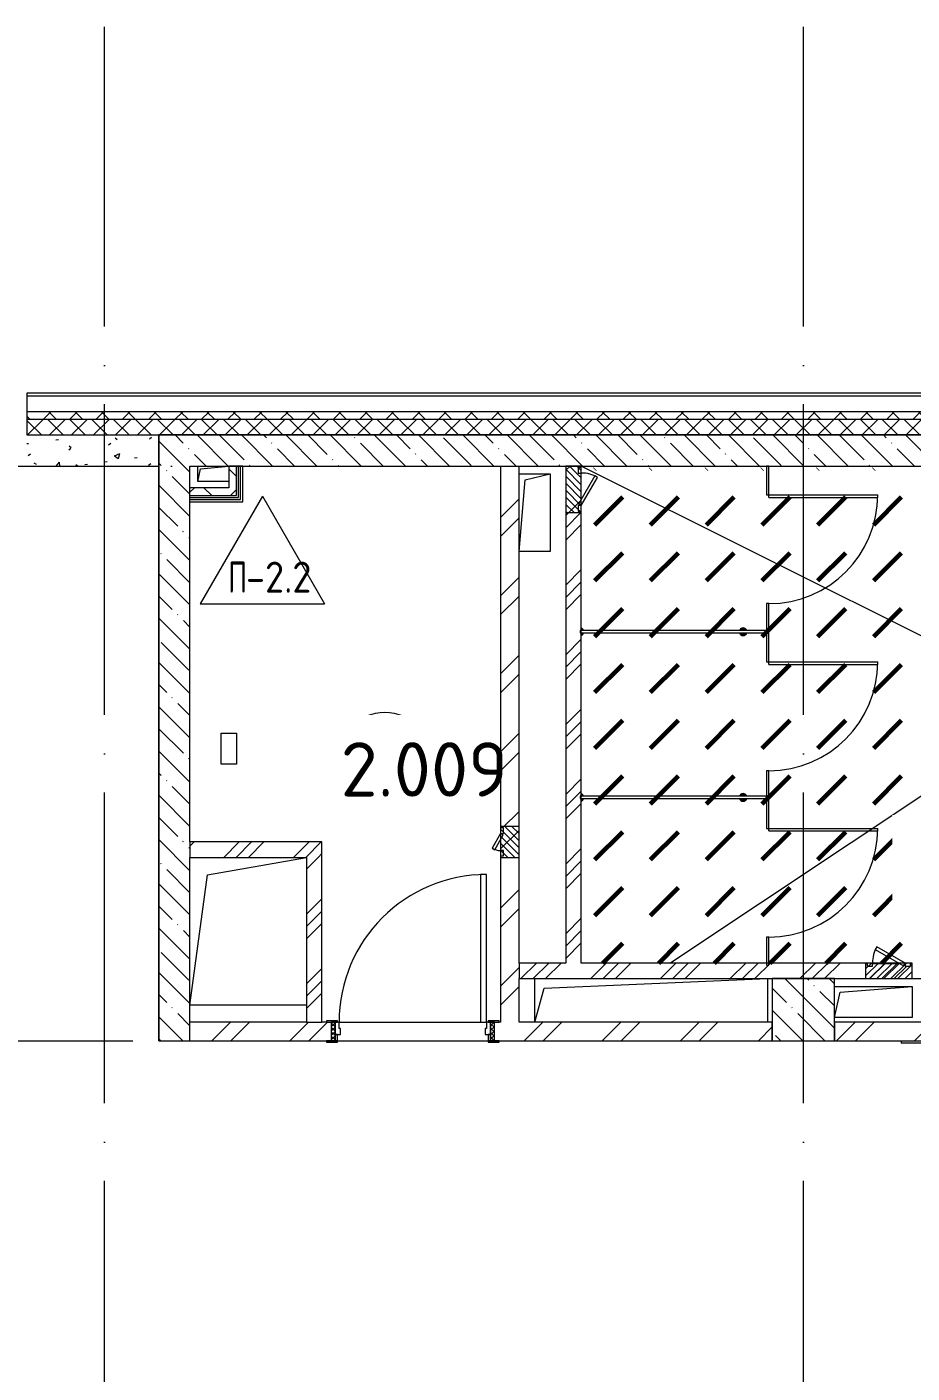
# Model space of a CAD drawing. Header units: millimetres. Extents: x -68946 to 288321, y -402657 to 324925.
# Drawn here: x 12149 to 17849, y -69759 to -61093 of the extents above; entities that cross this region are included whole.
import ezdxf

# ---------------------------------------------------------------- set-up
doc = ezdxf.new("R2010")
doc.units = ezdxf.units.MM
doc.linetypes.add('ADSK_Линия сетки', pattern=[2500, 2000, -250, 0, -250])
for name, color, linetype, lineweight in [('4.3.1) Обесп. пов.-ти ЧНП-8', 152, 'Continuous', 60), ('A-AREA-____-IDEN', 250, 'Continuous', 9), ('A-DETL-GENF-OTLN', 250, 'Continuous', 5), ('A-DOOR-____-MCUT', 250, 'Continuous', 5), ('A-DOOR-____-OTLN', 250, 'Continuous', 5), ('A-DOOR-FRAM-MCUT', 31, 'Continuous', 5), ('A-DOOR-FRAM-OTLN', 31, 'Continuous', 5), ('A-FLOR-____-IDEN', 11, 'Continuous', 9), ('A-FLOR-____-OTLN', 192, 'Continuous', 9), ('A-GENM-____-MCUT', 250, 'Continuous', 25), ('A-GENM-____-OTLN', 250, 'Continuous', 9), ('A-GLAZ-____-OTLN', 250, 'Continuous', 5), ('A-WALL-____-MCUT', 250, 'Continuous', 13), ('A-WALL-____-PATT', 250, 'Continuous', 13), ('A-WALL-FNSH-MCUT', 250, 'Continuous', 13), ('S-COLS-____-MCUT', 250, 'Continuous', 25), ('S-COLS-____-OTLN', 250, 'Continuous', 9), ('S-GRID-____-OTLN', 250, 'Continuous', 9)]:
    doc.layers.add(name, color=color, linetype=linetype, lineweight=lineweight)
doc.styles.add('ISOCPEUR_1', font='isocpeur.ttf', dxfattribs={"width": 0.9, "height": 250})
doc.styles.add('ISOCPEUR_2', font='isocpeur.ttf', dxfattribs={"height": 160})
pattern_1 = [(45, (-601.3, -122294.8), (-224.5064, 224.5064), []), (45, (-521.92, -122294.8), (0, 449.0128), []), (45, (-680.67, -122294.8), (0, 449.0128), [])]
pattern_2 = [(45, (-601.3, -122294.8), (-251.4472, 251.4472), []), (45, (-601.3, -121913.8), (-251.4472, 251.4472), [])]
pattern_3 = [(135, (-601.3, -122294.79), (-142.5612, -142.5612), []), (135, (-458.73, -122294.79), (-142.5612, -142.5612), [252.016, -50.403, 3.353, -47.05])]
pattern_4 = [(45, (-601.3, -122294.79), (-141.42136, 141.42136), []), (135, (-601.3, -122294.79), (-141.42136, -141.42136), [])]
pattern_5 = [(45, (125, 0), (-22.6274, 22.6274), [])]

# ---------------------------------------------------------------- blocks, each defined once
blk = doc.blocks.new('131_Сантехническая перегородка - СП-1 3 1200-43197782-АР1_Маркировочный план 2 этажа С1')
at = {"layer": 'A-GENM-____-MCUT', "lineweight": 5}
for p, q in [((1200, 8), (0, 8)), ((0, 8), (0, -8)), ((1200, -8), (1200, 8)), ((0, -8), (1200, -8))]:
    blk.add_line(p, q, dxfattribs=at)
at = {"layer": 'A-GENM-____-OTLN', "lineweight": 5, "flags": 128}
for points in [[(163.3, 8), (162.9, 8.5), (162.6, 9), (162.2, 9.5), (161.8, 9.9), (161.4, 10.4), (161, 10.8), (160.5, 11.2), (160.1, 11.6), (159.6, 12), (159.1, 12.3), (158.6, 12.7), (158.1, 13), (157.6, 13.3), (157.1, 13.6), (156.5, 13.8), (156, 14), (155.4, 14.3), (154.8, 14.4), (154.2, 14.6), (153.6, 14.7), (153.1, 14.9), (152.5, 14.9), (151.9, 15), (151.3, 15.1), (150.7, 15.1), (150.1, 15.1), (149.4, 15), (148.8, 15), (148.2, 14.9), (147.7, 14.8), (147.1, 14.7), (146.5, 14.5), (145.9, 14.4), (145.3, 14.2), (144.8, 13.9), (144.2, 13.7), (143.7, 13.4), (143.1, 13.2), (142.6, 12.9), (142.1, 12.5), (141.6, 12.2), (141.1, 11.8), (140.7, 11.4), (140.2, 11), (139.8, 10.6), (139.4, 10.2), (139, 9.7), (138.6, 9.3), (138.2, 8.8), (137.9, 8.3), (137.7, 8)], [(1192.6, 12.9), (1192.1, 12.5), (1191.6, 12.2), (1191.1, 11.8), (1190.7, 11.4), (1190.2, 11), (1189.8, 10.6), (1189.4, 10.2), (1189, 9.7), (1188.6, 9.3), (1188.2, 8.8), (1187.9, 8.3), (1187.7, 8)], [(137.7, -8), (138, -8.5), (138.4, -9), (138.8, -9.5), (139.1, -9.9), (139.6, -10.4), (140, -10.8), (140.4, -11.2), (140.9, -11.6), (141.3, -12), (141.8, -12.3), (142.3, -12.7), (142.8, -13), (143.4, -13.3), (143.9, -13.6), (144.5, -13.8), (145, -14), (145.6, -14.3), (146.2, -14.4), (146.7, -14.6), (147.3, -14.7), (147.9, -14.9), (148.5, -14.9), (149.1, -15), (149.7, -15.1), (150.3, -15.1), (150.9, -15.1), (151.5, -15), (152.1, -15), (152.7, -14.9), (153.3, -14.8), (153.9, -14.7), (154.5, -14.5), (155.1, -14.4), (155.6, -14.2), (156.2, -13.9), (156.7, -13.7), (157.3, -13.4), (157.8, -13.2), (158.3, -12.9), (158.9, -12.5), (159.3, -12.2), (159.8, -11.8), (160.3, -11.4), (160.7, -11), (161.2, -10.6), (161.6, -10.2), (162, -9.7), (162.4, -9.3), (162.7, -8.8), (163.1, -8.3), (163.3, -8)], [(1187.7, -8), (1188, -8.5), (1188.4, -9), (1188.8, -9.5), (1189.1, -9.9), (1189.6, -10.4), (1190, -10.8), (1190.4, -11.2), (1190.9, -11.6), (1191.3, -12), (1191.8, -12.3), (1192.3, -12.7)]]:
    blk.add_lwpolyline(points, dxfattribs=at)
at = {"layer": 'A-GENM-____-OTLN', "lineweight": 5}
for centre, radius, start, end in [((150.5, 0), 24.6, 19.91127, 160.08873), ((150.5, 0), 17.6, 28.97309, 151.02691), ((150.5, 0), 15.1, 126.87603, 146.21892), ((150.5, 0), 15.1, 33.78108, 101.13006), ((1200.5, 0), 24.6, 109.11014, 160.08873), ((1200.5, 0), 17.6, 118.914, 151.02691), ((1200.5, 0), 15.1, 126.87603, 146.21892), ((150.5, 0), 24.6, 199.91127, 340.08873), ((150.5, 0), 17.6, 208.97309, 331.02691), ((150.5, 0), 15.1, 213.78108, 281.13006), ((150.5, 0), 15.1, 306.87603, 326.21892), ((1200.5, 0), 24.6, 199.91127, 250.88986), ((1200.5, 0), 17.6, 208.97309, 241.086), ((1200.5, 0), 15.1, 213.78108, 236.28782)]:
    blk.add_arc(centre, radius, start, end, dxfattribs=at)
blk = doc.blocks.new('131_Сантехническая перегородка_Дверь - СД-1-28469407-АР1_Маркировочный план 2 этажа С1')
at = {"layer": 'A-DOOR-____-OTLN'}
for p, q in [((201.7, 708), (185.7, 708)), ((185.7, 8), (185.7, 708)), ((201.7, 8), (201.7, 708)), ((201.7, 8), (185.7, 8))]:
    blk.add_line(p, q, dxfattribs=at)
blk.add_arc((185.7, 8), 700, 360, 90, dxfattribs=at)
at = {"layer": 'A-GENM-____-MCUT', "lineweight": 5}
for p, q in [((185.7, 8), (0, 8)), ((0, 8), (0, -8)), ((185.7, -8), (185.7, 8)), ((1071.4, 8), (885.7, 8)), ((885.7, 8), (885.7, -8)), ((1071.4, -8), (1071.4, 8)), ((0, -8), (185.7, -8)), ((885.7, -8), (1071.4, -8))]:
    blk.add_line(p, q, dxfattribs=at)
blk = doc.blocks.new('131_Сантехническая перегородка_Дверь - СД-1-28469410-АР1_Маркировочный план 2 этажа С1')
at = {"layer": 'A-DOOR-____-OTLN'}
for p, q in [((205.8, 708), (189.8, 708)), ((189.8, 8), (189.8, 708)), ((205.8, 8), (205.8, 708)), ((205.8, 8), (189.8, 8))]:
    blk.add_line(p, q, dxfattribs=at)
blk.add_arc((189.8, 8), 700, 360, 90, dxfattribs=at)
at = {"layer": 'A-GENM-____-MCUT', "lineweight": 5}
for p, q in [((189.8, 8), (0, 8)), ((0, 8), (0, -8)), ((189.8, -8), (189.8, 8)), ((1079.7, 8), (889.8, 8)), ((889.8, 8), (889.8, -8)), ((1079.7, -8), (1079.7, 8)), ((0, -8), (189.8, -8)), ((889.8, -8), (1079.7, -8))]:
    blk.add_line(p, q, dxfattribs=at)
blk = doc.blocks.new('131_Сантехническая перегородка_Дверь - СД-1-27423693-АР1_Маркировочный план 2 этажа С1')
at = {"layer": 'A-DOOR-____-OTLN'}
for p, q in [((197.5, 708), (181.5, 708)), ((181.5, 8), (181.5, 708)), ((197.5, 8), (197.5, 708)), ((197.5, 8), (181.5, 8))]:
    blk.add_line(p, q, dxfattribs=at)
blk.add_arc((181.5, 8), 700, 360, 90, dxfattribs=at)
at = {"layer": 'A-GENM-____-MCUT', "lineweight": 5}
for p, q in [((181.5, 8), (0, 8)), ((0, 8), (0, -8)), ((181.5, -8), (181.5, 8)), ((1063, 8), (881.5, 8)), ((881.5, 8), (881.5, -8)), ((1063, -8), (1063, 8)), ((0, -8), (181.5, -8)), ((881.5, -8), (1063, -8))]:
    blk.add_line(p, q, dxfattribs=at)
blk = doc.blocks.new('HDF-EBP_BASE - HDF-EBP_BASE-28709428-АР1_Маркировочный план 2 этажа С1')
at = {"layer": 'A-GENM-____-OTLN', "lineweight": 5}
for p, q in [((-254.381, 0), (-254.381, -15.875)), ((247.269, -15.875), (247.269, 0)), ((247.269, -15.875), (-254.381, -15.875))]:
    blk.add_line(p, q, dxfattribs=at)
blk = doc.blocks.new('_Wn_-As_OpeningMEP_floor__Rectangular - _Wn_-As_OpeningMEP_floor__Rectangular-32466862-АР1_Маркировочный план 2 этажа С1')
at = {"layer": 'A-DETL-GENF-OTLN'}
for p, q in [((-262.8, 412.8), (375, 525)), ((-375, -425), (-262.8, 412.8))]:
    blk.add_line(p, q, dxfattribs=at)
blk = doc.blocks.new('Дверь_СКБ_1Ст_Внутренняя - Д-2л_1050x2100h_ПУИ-41867191-АР1_Маркировочный план 2 этажа С1')
at = {"layer": 'A-DOOR-____-OTLN'}
h = blk.add_hatch(dxfattribs=at)
h.set_pattern_fill('FP_19', color=256, style=0, pattern_type=2)
h.set_pattern_definition([(135, (1776.41, 124.685), (-14.14214, -14.14214), []), (225, (1776.41, 124.685), (14.14214, -14.14214), [])])
h.paths.add_polyline_path([(537.5, -60), (537.5, 60), (512.5, 60), (512.5, -60)])
at = {"layer": 'A-DOOR-FRAM-OTLN'}
h = blk.add_hatch(dxfattribs=at)
h.set_pattern_fill('FP_20', color=256, style=0, pattern_type=2)
h.set_pattern_definition([(45, (-346.384, 124.685), (-14.1421, 14.1421), []), (135, (-346.384, 124.685), (-14.1421, -14.1421), [])])
h.paths.add_polyline_path([(-487.5, -60), (-487.5, 60), (-512.5, 60), (-512.5, -60)])
at = {"layer": 'A-DOOR-____-MCUT'}
for p, q in [((487.5, 1010), (447.5, 1010)), ((447.5, 1010), (447.5, 60)), ((487.5, 60), (487.5, 1010)), ((447.5, 60), (487.5, 60))]:
    blk.add_line(p, q, dxfattribs=at)
at = {"layer": 'A-DOOR-____-OTLN'}
blk.add_arc((487.5, 60), 950, 90, 180, dxfattribs=at)
at = {"layer": 'A-DOOR-FRAM-MCUT'}
for p, q in [((-472.5, 68), (-542.5, 68)), ((-542.5, 68), (-542.5, 60)), ((-542.5, 60), (-472.5, 60)), ((-487.5, 60), (-512.5, 60)), ((-512.5, 60), (-512.5, -60)), ((-462.5, 60), (-487.5, 60)), ((-487.5, 60), (-487.5, -20)), ((-487.5, -60), (-487.5, 60)), ((-472.5, 60), (-487.5, 60)), ((-487.5, 60), (-487.5, 59)), ((-487.5, 59), (-472.5, 59)), ((-472.5, 60), (-472.5, 68)), ((-472.5, 59), (-472.5, 60)), ((-462.5, 20), (-462.5, 60)), ((-452.5, 20), (-462.5, 20)), ((-452.5, -20), (-452.5, 20)), ((487.5, 20), (477.5, 20)), ((477.5, 20), (477.5, -20)), ((487.5, 60), (487.5, 20)), ((512.5, 60), (487.5, 60)), ((567.5, 68), (497.5, 68)), ((497.5, 68), (497.5, 60)), ((512.5, 60), (497.5, 60)), ((497.5, 60), (497.5, 59)), ((497.5, 60), (567.5, 60)), ((497.5, 59), (512.5, 59)), ((512.5, -20), (512.5, 60)), ((537.5, 60), (512.5, 60)), ((512.5, 60), (512.5, -60)), ((512.5, 59), (512.5, 60)), ((537.5, -60), (537.5, 60)), ((567.5, 60), (567.5, 68)), ((-472.5, -60), (-542.5, -60)), ((-542.5, -60), (-542.5, -68)), ((-542.5, -68), (-472.5, -68)), ((-512.5, -60), (-487.5, -60)), ((-487.5, -20), (-452.5, -20)), ((-472.5, -20), (-487.5, -20)), ((-487.5, -20), (-487.5, -60)), ((-487.5, -60), (-472.5, -60)), ((-472.5, -60), (-472.5, -20)), ((-472.5, -68), (-472.5, -60)), ((477.5, -20), (512.5, -20)), ((512.5, -20), (497.5, -20)), ((497.5, -20), (497.5, -60)), ((497.5, -60), (512.5, -60)), ((567.5, -60), (497.5, -60)), ((497.5, -60), (497.5, -68)), ((497.5, -68), (567.5, -68)), ((512.5, -60), (512.5, -20)), ((512.5, -60), (537.5, -60)), ((567.5, -68), (567.5, -60))]:
    blk.add_line(p, q, dxfattribs=at)
blk = doc.blocks.new('_Wn_-As_OpeningMEP_floor__Rectangular - _Wn_-As_OpeningMEP_floor__Rectangular-32466867-АР1_Маркировочный план 2 этажа С1')
at = {"layer": 'A-DETL-GENF-OTLN'}
for p, q in [((-688.9, 128.9), (750, 190)), ((-750, -90), (-688.9, 128.9))]:
    blk.add_line(p, q, dxfattribs=at)
blk = doc.blocks.new('_Wn_-As_OpeningMEP_floor__Rectangular - _Wn_-As_OpeningMEP_floor__Rectangular-32466869-АР1_Маркировочный план 2 этажа С1')
at = {"layer": 'A-DETL-GENF-OTLN'}
for p, q in [((-250, -50), (-212.3, 112.2)), ((-212.3, 112.2), (250, 150))]:
    blk.add_line(p, q, dxfattribs=at)
blk = doc.blocks.new('_Wn_-As_OpeningMEP_floor__Rectangular - _Wn_-As_OpeningMEP_floor__Rectangular-32466846-АР1_Маркировочный план 2 этажа С1')
at = {"layer": 'A-DETL-GENF-OTLN'}
for p, q in [((-100, -200), (-62.2, 262.2)), ((-62.2, 262.2), (100, 300))]:
    blk.add_line(p, q, dxfattribs=at)
blk = doc.blocks.new('_Wn_-As_OpeningMEP_floor__Rectangular - _Wn_-As_OpeningMEP_floor__Rectangular-V48-АР1_Маркировочный план 2 этажа С1')
at = {"layer": 'A-DETL-GENF-OTLN'}
for p, q in [((-82.3, 82.3), (99.9, 100)), ((-100, 0), (-82.3, 82.3))]:
    blk.add_line(p, q, dxfattribs=at)
blk = doc.blocks.new('АР_Люк - ЛРС_ВК_300х400_внутренний_RAL 9003-42734016-АР1_Маркировочный план 2 этажа С1')
at = {"layer": 'A-DOOR-____-OTLN'}
h = blk.add_hatch(dxfattribs=at)
h.set_pattern_fill('FP_53', color=256, style=0, pattern_type=2)
h.set_pattern_definition(pattern_5)
h.paths.add_polyline_path([(275, 50), (-25, 50), (-25, -50), (275, -50)])
at = {"layer": 'A-DETL-GENF-OTLN'}
for p, q in [((275, 50), (-25, 50)), ((-25, 50), (-25, -50)), ((275, -50), (275, 50)), ((-25, -50), (275, -50))]:
    blk.add_line(p, q, dxfattribs=at)
at = {"layer": 'A-DOOR-____-MCUT', "lineweight": 5}
for p, q in [((48.1, 155), (38.1, 137.7)), ((38.1, 137.7), (220, 32.7)), ((230, 50), (48.1, 155)), ((20, 50), (-15, 50)), ((-15, 50), (-15, 30)), ((-15, 30), (20, 30)), ((20, 30), (20, 50)), ((220, 32.7), (230, 50)), ((265, 50), (230, 50)), ((230, 50), (230, 30)), ((230, 30), (265, 30)), ((265, 30), (265, 50))]:
    blk.add_line(p, q, dxfattribs=at)
blk.add_arc((230, 50), 210, 150, 180, dxfattribs=at)
at = {"layer": 'A-DOOR-____-OTLN'}
blk.add_line((230, 50), (48.1, 155), dxfattribs=at)
blk = doc.blocks.new('ASML_АР_Отделка Люка - ВО Отделка люков_Грунтовка 0_Шпатлевка 0_Окраска 0_0-42467640-АР1_Маркировочный план 2 этажа С1')
at = {"layer": 'A-GENM-____-MCUT', "lineweight": 5}
for p, q in [((-140, 3), (-150, 3)), ((-150, 3), (-150, 0)), ((65, 3), (-105, 3)), ((150, 3), (140, 3)), ((150, 0), (150, 3)), ((-150, 0), (-140, 0)), ((-105, 0), (70.2, 0)), ((103.3, 0), (105, 0)), ((140, 0), (150, 0))]:
    blk.add_line(p, q, dxfattribs=at)
blk = doc.blocks.new('АР_Люк - ЛРС_ВК_200х200_внутренний_RAL 9006-42737346-АР1_Маркировочный план 2 этажа С1')
at = {"layer": 'A-DOOR-____-OTLN'}
h = blk.add_hatch(dxfattribs=at)
h.set_pattern_fill('FP_53', color=256, style=0, pattern_type=2)
h.set_pattern_definition(pattern_5)
h.paths.add_polyline_path([(25, -60), (225, -60), (225, 60), (25, 60)])
at = {"layer": 'A-DETL-GENF-OTLN'}
for p, q in [((225, 60), (25, 60)), ((25, 60), (25, -60)), ((225, -60), (225, 60)), ((25, -60), (225, -60))]:
    blk.add_line(p, q, dxfattribs=at)
at = {"layer": 'A-DOOR-____-MCUT', "lineweight": 5}
for p, q in [((84.7, 115), (74.7, 97.7)), ((74.7, 97.7), (170, 42.7)), ((180, 60), (84.7, 115)), ((70, 60), (35, 60)), ((35, 60), (35, 40)), ((35, 40), (70, 40)), ((70, 40), (70, 60)), ((170, 42.7), (180, 60)), ((215, 60), (180, 60)), ((180, 60), (180, 40)), ((180, 40), (215, 40)), ((215, 40), (215, 60))]:
    blk.add_line(p, q, dxfattribs=at)
blk.add_arc((180, 60), 110, 150, 180, dxfattribs=at)
at = {"layer": 'A-DOOR-____-OTLN'}
blk.add_line((180, 60), (84.7, 115), dxfattribs=at)
blk = doc.blocks.new('AAR_СКБ_Марка_Перекрытия - Марка пола-17325028-АР1_Маркировочный план 2 этажа С1')
at = {"layer": 'A-FLOR-____-IDEN'}
for p, q in [((0, 6.932), (-4.002, 0)), ((0, 6.932), (4.002, 0)), ((-4.002, 0), (4.002, 0))]:
    blk.add_line(p, q, dxfattribs=at)
blk = doc.blocks.new('AAR_СКБ_Марка_Помещения_мал - Номер-28977439-АР1_Маркировочный план 2 этажа С1')
at = {"layer": 'A-AREA-____-IDEN'}
blk.add_circle((-0.028, 0), 3, dxfattribs=at)

msp = doc.modelspace()

# ---------------------------------------------------------------- hatches: boundary and pattern name
at = {"layer": '4.3.1) Обесп. пов.-ти ЧНП-8'}
h = msp.add_hatch(dxfattribs=at)
h.set_pattern_fill('DASH', color=256, scale=80, angle=45)
h.paths.add_polyline_path([(15718.7078, -63937.0238), (21362.7078, -63937.0238), (21362.7078, -67119.7878), (15718.7078, -67119.7878)])
edge = h.paths.add_edge_path(flags=16)
edge.add_line((21239.3013, -65534.7709), (21239.5015, -65532.2239))
edge.add_line((21239.5015, -65532.2239), (21240.0987, -65529.7142))
edge.add_line((21240.0987, -65529.7142), (21241.7588, -65526.1394))
edge.add_line((21241.7588, -65526.1394), (21242.2604, -65525.3952))
edge = h.paths.add_edge_path(flags=16)
edge.add_line((21275.5157, -65553.3904), (21267.9791, -65552.5087))
edge = h.paths.add_edge_path(flags=16)
edge.add_line((21247.2554, -65548.5232), (21247.5415, -65548.6821))
edge = h.paths.add_edge_path(flags=16)
edge.add_line((21246.3645, -65521.6001), (21245.7614, -65522.015))
edge = h.paths.add_edge_path(flags=16)
edge.add_line((21265.6132, -65517.2822), (21272.6394, -65516.513))
edge = h.paths.add_edge_path(flags=16)
edge.add_line((21239.3013, -66234.7709), (21239.5015, -66232.2239))
edge.add_line((21239.5015, -66232.2239), (21240.0987, -66229.7142))
edge.add_line((21240.0987, -66229.7142), (21241.7588, -66226.1394))
edge.add_line((21241.7588, -66226.1394), (21242.2604, -66225.3952))
edge = h.paths.add_edge_path(flags=16)
edge.add_line((21275.5157, -66253.3904), (21267.9791, -66252.5087))
edge = h.paths.add_edge_path(flags=16)
edge.add_line((21247.2554, -66248.5232), (21247.5415, -66248.6821))
edge = h.paths.add_edge_path(flags=16)
edge.add_line((21246.3645, -66221.6001), (21245.7614, -66222.015))
edge = h.paths.add_edge_path(flags=16)
edge.add_line((21265.6132, -66217.2822), (21272.6394, -66216.513))
edge = h.paths.add_edge_path(flags=16)
edge.add_line((21239.3013, -66934.7709), (21239.5015, -66932.2239))
edge.add_line((21239.5015, -66932.2239), (21240.0987, -66929.7142))
edge.add_line((21240.0987, -66929.7142), (21241.7588, -66926.1394))
edge.add_line((21241.7588, -66926.1394), (21242.2604, -66925.3952))
edge = h.paths.add_edge_path(flags=16)
edge.add_line((21275.5157, -66953.3904), (21267.9791, -66952.5087))
edge = h.paths.add_edge_path(flags=16)
edge.add_line((21247.2554, -66948.5232), (21247.5415, -66948.6821))
edge = h.paths.add_edge_path(flags=16)
edge.add_line((21246.3645, -66921.6001), (21245.7614, -66922.015))
edge = h.paths.add_edge_path(flags=16)
edge.add_line((21265.6132, -66917.2822), (21272.6394, -66916.513))
at = {"layer": 'A-WALL-____-PATT', "lineweight": 15, "true_color": 0x000000}
h = msp.add_hatch(dxfattribs=at)
h.set_pattern_fill('FP_16', color=18, style=0, pattern_type=2)
h.set_pattern_definition([(135, (-601.29, -122294.79), (-84.85281, -84.85281), []), (225, (-601.29, -122294.79), (84.85281, -84.85281), [])])
h.paths.add_polyline_path([(68658.7078, -63619.7883), (68658.7078, -63569.7883), (62418.9373, -63569.7883), (62418.9373, -63619.7883), (67832.2751, -63619.7883)])
h.paths.add_polyline_path([(60985.6868, -63619.7883), (61218.9373, -63619.7883), (61218.9373, -63569.7883), (60568.7078, -63569.7883), (60568.7078, -63619.7883)])
h.paths.add_polyline_path([(59668.7078, -63619.7883), (59668.7078, -63569.7883), (52248.9368, -63569.7883), (52248.9368, -63619.7883), (58703.4907, -63619.7883)])
h.paths.add_polyline_path([(49448.9368, -63619.7883), (49448.9368, -63569.7883), (47948.9368, -63569.7883), (47948.9368, -63619.7883), (48433.6081, -63619.7883)])
h.paths.add_polyline_path([(42048.9368, -63619.7883), (42698.9368, -63619.7883), (42698.9368, -63569.7883), (42048.9368, -63569.7883)])
h.paths.add_polyline_path([(45010.314, -63619.7883), (45148.9368, -63619.7883), (45148.9368, -63569.7883), (43598.9368, -63569.7883), (43598.9368, -63619.7883), (43869.2159, -63619.7883)])
h.paths.add_polyline_path([(39248.9368, -63619.7883), (40798.9368, -63619.7883), (40798.9368, -63569.7883), (39248.9368, -63569.7883)])
h.paths.add_polyline_path([(34898.9368, -63619.7883), (36448.9368, -63619.7883), (36448.9368, -63569.7883), (34898.9368, -63569.7883)])
h.paths.add_polyline_path([(32098.9368, -63619.7883), (32098.9368, -63569.7883), (30548.9368, -63569.7883), (30548.9368, -63619.7883), (31317.1372, -63619.7883)])
h.paths.add_polyline_path([(29034.9411, -63619.7883), (29648.9368, -63619.7883), (29648.9368, -63569.7883), (28998.7078, -63569.7883), (28998.7078, -63619.7883)])
h.paths.add_polyline_path([(27748.7078, -63619.7883), (27748.7078, -63569.7883), (23293.7078, -63569.7883), (23293.7078, -63619.7883), (26752.745, -63619.7883)])
h.paths.add_polyline_path([(21617.8037, -63619.7883), (22043.7078, -63619.7883), (22043.7078, -63569.7883), (21303.6859, -63569.7883), (21303.6859, -63619.7883)])
h.paths.add_polyline_path([(20403.6859, -63619.7883), (20403.6859, -63569.7883), (12148.6859, -63569.7883), (12148.6859, -63619.7883), (19906.1566, -63619.7883)])
h.paths.add_polyline_path([(9348.6859, -63619.7883), (9348.6859, -63569.7883), (8148.6859, -63569.7883), (8148.6859, -63619.7883), (8495.1761, -63619.7883)])
h.paths.add_polyline_path([(6948.6859, -63619.7883), (6948.6859, -63569.7883), (-951.3141, -63569.7883), (-951.3141, -63619.7883), (6212.9799, -63619.7883)])
h = msp.add_hatch(dxfattribs=at)
h.set_pattern_fill('FP_17', color=18, style=0, pattern_type=2)
h.set_pattern_definition([(45, (-601.29, -122294.79), (-70.71068, 70.71068), []), (135, (-601.29, -122294.79), (-70.71068, -70.71068), [])])
h.paths.add_polyline_path([(68448.7078, -63719.7883), (68658.7078, -63719.7883), (68658.7078, -63619.7883), (62418.9373, -63619.7883), (62418.9373, -63719.7872), (67832.2751, -63719.7883)])
h.paths.add_polyline_path([(60985.6868, -63719.7883), (61218.9373, -63719.7883), (61218.9373, -63619.7883), (60568.7078, -63619.7883), (60568.7078, -63719.7883)])
h.paths.add_polyline_path([(59668.7078, -63719.7883), (59668.7078, -63619.7883), (52248.9368, -63619.7883), (52248.9368, -63719.7883), (58703.4907, -63719.7883)])
h.paths.add_polyline_path([(49448.7078, -63719.7883), (49448.9368, -63719.7872), (49448.7078, -63619.7883), (47948.9368, -63619.7883), (47948.9368, -63719.7883), (49048.7125, -63719.7872)])
h.paths.add_polyline_path([(44748.7078, -63719.7883), (44748.7125, -63719.7872), (45148.9368, -63719.7872), (45148.9368, -63619.7883), (43598.9368, -63619.7883), (43598.9368, -63719.7883), (43869.2159, -63719.7883)])
h.paths.add_polyline_path([(42698.9368, -63719.7883), (42698.9368, -63619.7883), (42048.9368, -63619.7883), (42048.9368, -63719.7883)])
h.paths.add_polyline_path([(40648.7078, -63719.7883), (40798.9368, -63719.7872), (40798.9368, -63619.7883), (39248.9368, -63619.7883), (39248.9368, -63719.7883), (40445.9217, -63719.7872)])
h.paths.add_polyline_path([(35748.7078, -63719.7883), (36448.9368, -63719.7872), (36448.9368, -63619.7883), (34898.9368, -63619.7883), (34898.9368, -63719.7883), (35748.6979, -63719.7872)])
h.paths.add_polyline_path([(30548.9368, -63719.7883), (32098.9368, -63719.7883), (32098.9368, -63619.7883), (30548.9368, -63619.7883)])
h.paths.add_polyline_path([(29034.9411, -63719.7883), (29648.9368, -63719.7883), (29648.9368, -63619.7883), (28998.7078, -63619.7883), (28998.7078, -63719.7883)])
h.paths.add_polyline_path([(27748.7078, -63719.7883), (27748.7078, -63619.7883), (23293.7078, -63619.7883), (23293.7078, -63719.7883), (26752.745, -63719.7883)])
h.paths.add_polyline_path([(22043.7078, -63719.7883), (22043.7078, -63619.7883), (21303.6859, -63619.7883), (21303.6859, -63719.7883), (21617.8037, -63719.7883)])
h.paths.add_polyline_path([(20403.6859, -63719.7883), (20403.6859, -63619.7883), (12148.6859, -63619.7883), (12148.6859, -63719.7883), (19906.1566, -63719.7883)])
h.paths.add_polyline_path([(9348.6859, -63719.7883), (9348.6859, -63619.7883), (8148.6859, -63619.7883), (8148.6859, -63719.7883), (8498.7078, -63719.7883)])
h.paths.add_polyline_path([(6948.6859, -63719.7883), (6948.6859, -63619.7883), (-901.3141, -63619.7883), (-901.3141, -63719.7883), (6212.9799, -63719.7883)])
h = msp.add_hatch(dxfattribs=at)
h.set_pattern_fill('FP_24', color=18, style=0, pattern_type=2)
h.set_pattern_definition([(50, (-601.3, -122294.8), (364.368, -31.8783), [38.1, -419.1]), (355, (-601.3, -122294.8), (-70.4859, 382.1133), [30.48, -335.28]), (100.451, (-570.93, -122297.45), (293.885, 350.2334), [32.38, -356.18]), (46.184, (-601.3, -122193.2), (542.1585, -84.0858), [57.15, -628.65]), (96.636, (-556.1, -122200.2), (474.805, 494.8554), [48.57, -534.27]), (351.184, (-601.3, -122193.2), (474.81, 494.85), [45.72, -502.92]), (21, (-550.5, -122218.6), (303.2285, -204.5305), [38.1, -419.1]), (326, (-550.5, -122218.6), (123.604, 368.376), [30.48, -335.28]), (71.451, (-525.22, -122235.63), (426.8341, 163.8427), [32.38, -356.18]), (37.5, (-601.29, -122294.79), (6.17665, 169.11015), [16.764, -314.452, 16.764, -323.596, -336.55]), (37.5, (-601.29, -122294.79), (6.17665, 169.11015), [-671.576, 16.764, -319.786]), (7.5, (-601.3, -122294.79), (133.6389, 200.3615), [16.764, -177.292, 16.764, -306.832, -128.27]), (7.5, (-601.3, -122294.79), (133.6389, 200.3615), [-517.652, 16.764, -111.506]), (327.5, (-714.58, -122294.79), (271.18182, -11.45836), [16.764, -110.236, 16.764, -379.476, -525.78]), (327.5, (-714.58, -122294.79), (271.18182, -11.45836), [-523.24, 16.764, -509.016]), (317.5, (-765.38, -122294.8), (296.2585, 50.85285), [16.764, -148.336, 16.764, -246.38, -373.38]), (317.5, (-765.38, -122294.8), (296.2585, 50.85285), [-428.244, 16.764, -356.616])])
h.paths.add_polyline_path([(12998.7456, -63919.7883), (12998.7456, -63719.7883), (12148.6859, -63719.7883), (12148.6859, -63919.7883)])
h.paths.add_polyline_path([(8498.7078, -63919.7883), (9348.6859, -63919.7883), (9348.6859, -63719.7883), (8498.7078, -63719.7883)])
h = msp.add_hatch(dxfattribs=at)
h.set_pattern_fill('FP_23', color=18, style=0, pattern_type=2)
h.set_pattern_definition(pattern_3)
h.paths.add_polyline_path([(13198.7456, -67619.7878), (13198.7456, -63719.7275), (12998.7456, -63719.7275), (12998.7456, -67619.7878), (13059.5683, -67619.7878)])
h = msp.add_hatch(dxfattribs=at)
h.set_pattern_fill('FP_23', color=18, style=0, pattern_type=2)
h.set_pattern_definition(pattern_3)
h.paths.add_polyline_path([(22043.7078, -63919.7883), (22043.7078, -63719.7883), (21303.6859, -63719.7883), (21303.6859, -63919.7883), (21798.7078, -63919.7883)])
h.paths.add_polyline_path([(20403.6859, -63919.7883), (20403.6859, -63719.7883), (13198.7456, -63719.7883), (13198.7456, -63919.7883), (19906.1566, -63919.7883)])
h = msp.add_hatch(dxfattribs=at)
h.set_pattern_fill('FP_25', color=18, style=0, pattern_type=2)
h.set_pattern_definition(pattern_4)
h.paths.add_polyline_path([(13498.6141, -64109.7878), (13498.6141, -63919.7878), (13448.6141, -63919.7878), (13448.6141, -64109.7878)])
h = msp.add_hatch(dxfattribs=at)
h.set_pattern_fill('FP_4', color=18, style=0, pattern_type=2)
h.set_pattern_definition(pattern_2)
h.paths.add_polyline_path([(15198.6859, -67499.7878), (15318.6859, -67499.7878), (15318.6859, -63919.7883), (15198.6859, -63919.7883), (15198.6859, -66249.7878), (15218.6859, -66249.7878), (15218.6859, -66284.7878), (15198.6859, -66284.7878), (15216.0064, -66294.7878), (15198.6859, -66324.7878), (15198.6859, -66394.7878), (15218.6859, -66394.7878), (15218.6859, -66429.7878), (15198.6859, -66429.7878), (15198.6859, -67271.1243)])
h = msp.add_hatch(dxfattribs=at)
h.set_pattern_fill('FP_7', color=18, style=0, pattern_type=2)
h.set_pattern_definition(pattern_1)
h.paths.add_polyline_path([(15718.7078, -67119.7878), (15718.7078, -64219.7275), (15715.7078, -64219.7275), (15715.3745, -64209.7275), (15698.7078, -64209.7275), (15698.7078, -64174.7275), (15715.7078, -64174.7275), (15715.7078, -64172.9955), (15701.3873, -64164.7275), (15715.7078, -64139.9237), (15715.7078, -63964.7275), (15698.7078, -63964.7275), (15698.7078, -63929.7275), (15715.7078, -63929.7275), (15715.7078, -63919.7275), (15618.7078, -63919.7275), (15618.7078, -67119.7878)])
h = msp.add_hatch(dxfattribs=at)
h.set_pattern_fill('FP_25', color=18, style=0, pattern_type=2)
h.set_pattern_definition(pattern_4)
h.paths.add_polyline_path([(13448.6141, -64109.7878), (13448.6141, -64059.7878), (13198.7456, -64059.7878), (13198.7456, -64109.7878)])
h = msp.add_hatch(dxfattribs=at)
h.set_pattern_fill('FP_7', color=18, style=0, pattern_type=2)
h.set_pattern_definition(pattern_1)
h.paths.add_polyline_path([(13948.7456, -66439.7878), (14048.7456, -66439.7878), (14048.7456, -66339.7878), (13198.7456, -66339.7878), (13198.7456, -66439.7878)])
h = msp.add_hatch(dxfattribs=at)
h.set_pattern_fill('FP_7', color=18, style=0, pattern_type=2)
h.set_pattern_definition(pattern_1)
h.paths.add_polyline_path([(14048.7456, -67499.7878), (14048.7456, -66439.7878), (13948.7456, -66439.7878), (13948.7456, -67499.7878)])
h = msp.add_hatch(dxfattribs=at)
h.set_pattern_fill('FP_7', color=18, style=0, pattern_type=2)
h.set_pattern_definition(pattern_1)
h.paths.add_polyline_path([(20378.7078, -67219.7878), (20378.7078, -67119.7878), (19738.7078, -67119.7878), (19738.7078, -67139.7878), (19703.7078, -67139.7878), (19703.7078, -67119.7878), (19693.7078, -67137.1083), (19663.7078, -67119.7878), (19593.7078, -67119.7878), (19593.7078, -67139.7878), (19558.7078, -67139.7878), (19558.7078, -67119.7878), (17848.7078, -67119.7878), (17848.7078, -67122.7878), (17838.7078, -67122.7878), (17838.7078, -67139.7878), (17803.7078, -67139.7878), (17803.7078, -67122.7878), (17801.9758, -67122.7878), (17793.7078, -67137.1083), (17768.904, -67122.7878), (17593.7078, -67122.7878), (17593.7078, -67139.7878), (17558.7078, -67139.7878), (17557.7078, -67122.7878), (17548.7078, -67122.7878), (17548.7078, -67119.7878), (15318.6859, -67119.7878), (15318.6859, -67219.7878), (19906.1566, -67219.7878)])
h = msp.add_hatch(dxfattribs=at)
h.set_pattern_fill('FP_4', color=18, style=0, pattern_type=2)
h.set_pattern_definition(pattern_2)
h.paths.add_polyline_path([(21678.7078, -67619.7878), (21678.7078, -67499.7878), (17348.7078, -67499.7878), (17348.7078, -67619.7878), (19906.1566, -67619.7878)])
h.paths.add_polyline_path([(15158.7456, -67619.7878), (16948.7078, -67619.7878), (16948.7078, -67499.7878), (15158.7456, -67499.7878)])
h.paths.add_polyline_path([(13198.7456, -67619.7878), (14108.7456, -67619.7878), (14108.7456, -67499.7878), (13198.7456, -67499.7878)])
at = {"layer": 'S-COLS-____-OTLN', "lineweight": 5, "true_color": 0x000000}
h = msp.add_hatch(dxfattribs=at)
h.set_pattern_fill('FP_23', color=18, style=0, pattern_type=2)
h.set_pattern_definition(pattern_3)
h.paths.add_polyline_path([(16948.7078, -67619.7878), (17348.7078, -67619.7878), (17348.7078, -67219.7878), (16948.7078, -67219.7878), (16948.7078, -67499.7878)])

# ---------------------------------------------------------------- linework, layer by layer
at = {"layer": 'A-FLOR-____-OTLN', "color": 18, "lineweight": 5, "true_color": 0x000000}
for p, q in [((12998.6859, -67619.7878), (12998.6859, -63919.7883)), ((13248.6859, -64019.9668), (13248.6859, -63919.9668)), ((13248.6859, -63919.9668), (13448.6141, -63919.9668)), ((13448.6141, -64019.9668), (13248.6859, -64019.9668)), ((15318.6859, -63969.7878), (15518.6859, -63969.7878)), ((15518.6859, -63969.7878), (15518.6859, -64469.7878)), ((15518.6859, -64469.7878), (15318.6859, -64469.7878)), ((13398.7456, -65639.7878), (13498.7456, -65639.7878)), ((13398.7456, -65839.7878), (13398.7456, -65639.7878)), ((13498.7456, -65639.7878), (13498.7456, -65839.7878)), ((13498.7456, -65839.7878), (13398.7456, -65839.7878)), ((15418.7075, -67499.7878), (15418.7075, -67219.7878)), ((16918.7078, -67219.7878), (16918.7078, -67499.7878)), ((17348.7078, -67269.7872), (17848.7078, -67269.7872)), ((17848.7078, -67269.7872), (17848.7078, -67469.7872)), ((13948.7078, -67389.7878), (13198.7456, -67389.7878)), ((14158.7456, -67499.7878), (15068.7456, -67499.7878)), ((17848.7078, -67469.7872), (17348.7078, -67469.7872))]:
    msp.add_line(p, q, dxfattribs=at)
at = {"layer": 'A-FLOR-____-OTLN', "color": 18, "true_color": 0x000000}
for p, q in [((18618.7078, -65369.7317), (15718.7078, -63919.7883)), ((16289.6757, -67119.7878), (18618.7078, -65569.7317))]:
    msp.add_line(p, q, dxfattribs=at)
at = {"layer": 'A-WALL-____-MCUT', "color": 18, "lineweight": 15, "true_color": 0x000000}
for p, q in [((20403.6859, -63469.7883), (12148.6859, -63469.7883)), ((12148.6859, -63569.7883), (12148.6859, -63719.7883)), ((20403.6859, -63569.7883), (12148.6859, -63569.7883)), ((20403.6859, -63619.7883), (12148.6859, -63619.7883)), ((12148.6859, -63719.7883), (12998.7456, -63719.7883)), ((12998.7456, -63719.7275), (12998.7456, -67619.7878)), ((13198.7456, -63719.7275), (12998.7456, -63719.7275)), ((12998.7456, -63719.7883), (13198.7456, -63719.7883)), ((12998.7456, -63919.7883), (12998.7456, -63719.7883)), ((13198.7456, -63719.7883), (20403.6859, -63719.7883)), ((20403.6859, -63719.7883), (13198.7456, -63719.7883)), ((12148.6859, -63919.7883), (12998.7456, -63919.7883)), ((13198.7456, -66339.7878), (13198.7456, -63919.7883)), ((13198.7456, -63919.7883), (15715.7078, -63919.7883)), ((13448.6141, -63919.7878), (13448.6141, -64059.7878)), ((13498.6141, -63919.7878), (13448.6141, -63919.7878)), ((13498.6141, -64109.7878), (13498.6141, -63919.7878)), ((13511.1141, -64122.2878), (13511.1141, -63919.7878)), ((13538.6141, -63919.7878), (13523.6141, -63919.7878)), ((13523.6141, -64134.7878), (13523.6141, -63919.7878)), ((13538.6141, -64149.7878), (13538.6141, -63919.7878)), ((15198.6859, -63919.7883), (15198.6859, -66249.7878)), ((15318.6859, -67119.7878), (15318.6859, -63919.7883)), ((15618.7078, -63919.7275), (15618.7078, -67119.7878)), ((15715.7078, -63919.7275), (15618.7078, -63919.7275)), ((15718.7078, -63919.7883), (20403.6859, -63919.7883)), ((13448.6141, -64059.7878), (13198.7456, -64059.7878)), ((13198.7456, -64109.7878), (13498.6141, -64109.7878)), ((13198.7456, -64122.2878), (13511.1141, -64122.2878)), ((13198.7456, -64134.7878), (13523.6141, -64134.7878)), ((13198.7456, -64149.7878), (13538.6141, -64149.7878)), ((15718.7078, -67119.7878), (15718.7078, -64219.7275)), ((14048.7456, -66339.7878), (13198.7456, -66339.7878)), ((13198.7456, -66339.7878), (13198.7456, -66439.7878)), ((14048.7456, -67499.7878), (14048.7456, -66339.7878)), ((15198.6859, -66324.7878), (15198.6859, -66394.7878)), ((13198.7456, -67619.7878), (13198.7456, -66439.7878)), ((13198.7456, -66439.7878), (13948.7456, -66439.7878)), ((13948.7456, -66439.7878), (13948.7456, -67499.7878)), ((15198.6859, -66429.7878), (15198.6859, -67499.7878)), ((15618.7078, -67119.7878), (15318.6859, -67119.7878)), ((15318.6859, -67119.7878), (15318.6859, -67219.7878)), ((17548.7078, -67119.7878), (15718.7078, -67119.7878)), ((15318.6859, -67219.7878), (19748.7078, -67219.7878)), ((15318.6859, -67499.7878), (15318.6859, -67219.7878)), ((13948.7456, -67499.7878), (13198.7456, -67499.7878)), ((13948.7456, -67499.7878), (14048.7456, -67499.7878)), ((14078.7456, -67499.7878), (14048.7456, -67499.7878)), ((15198.6859, -67499.7878), (15188.7456, -67499.7878)), ((16948.7078, -67499.7878), (15318.6859, -67499.7878)), ((16948.7078, -67619.7878), (16948.7078, -67499.7878)), ((19748.7078, -67499.7878), (17348.7078, -67499.7878)), ((17348.7078, -67499.7878), (17348.7078, -67619.7878)), ((12998.7456, -67619.7878), (13198.7456, -67619.7878)), ((13198.7456, -67619.7878), (14078.7456, -67619.7878)), ((15188.7456, -67619.7878), (16948.7078, -67619.7878)), ((17348.7078, -67619.7878), (21798.7078, -67619.7878))]:
    msp.add_line(p, q, dxfattribs=at)
at = {"layer": 'A-WALL-FNSH-MCUT', "lineweight": 15}
for p, q in [((20403.6859, -63449.7883), (12148.6859, -63449.7883)), ((12148.6859, -63449.7883), (12148.6859, -63569.7883)), ((13523.6141, -63919.7878), (13498.6141, -63919.7878))]:
    msp.add_line(p, q, dxfattribs=at)
at = {"layer": 'S-COLS-____-MCUT', "color": 18, "lineweight": 5, "true_color": 0x000000}
for p, q in [((17348.7078, -67219.7878), (16948.7078, -67219.7878)), ((16948.7078, -67219.7878), (16948.7078, -67499.7878)), ((17348.7078, -67499.7878), (17348.7078, -67219.7878)), ((16948.7078, -67619.7878), (17348.7078, -67619.7878))]:
    msp.add_line(p, q, dxfattribs=at)
at = {"layer": 'S-COLS-____-OTLN', "color": 18, "lineweight": 5, "true_color": 0x000000}
for p, q in [((16948.7078, -67499.7878), (16948.7078, -67619.7878)), ((17348.7078, -67619.7878), (17348.7078, -67499.7878))]:
    msp.add_line(p, q, dxfattribs=at)
at = {"layer": 'S-GRID-____-OTLN', "color": 18, "linetype": 'ADSK_Линия сетки', "true_color": 0x000000}
for p, q in [((12648.7078, -83022.3092), (12648.7078, -61092.7832)), ((17148.7078, -83022.3092), (17148.7078, -61092.7832)), ((-4170.8434, -63919.7878), (72672.5335, -63919.7878)), ((-4170.8434, -67619.7878), (72672.5335, -67619.7878))]:
    msp.add_line(p, q, dxfattribs=at)

# ---------------------------------------------------------------- block references
at = {"layer": 'A-AREA-____-IDEN', "color": 18, "true_color": 0x000000, "xscale": 99.99999999999993, "yscale": 99.99999999999993, "zscale": 99.99999999999993}
msp.add_blockref('AAR_СКБ_Марка_Помещения_мал - Номер-28977439-АР1_Маркировочный план 2 этажа С1', (14456.1582, -65805.1736), dxfattribs=at)
at = {"layer": 'A-DOOR-____-OTLN', "color": 18, "true_color": 0x000000}
for name, p, rotation in [('АР_Люк - ЛРС_ВК_300х400_внутренний_RAL 9003-42734016-АР1_Маркировочный план 2 этажа С1', (15668.7078, -63944.7275), 269.9999999999999), ('АР_Люк - ЛРС_ВК_200х200_внутренний_RAL 9006-42737346-АР1_Маркировочный план 2 этажа С1', (15258.6859, -66464.7878), 89.9999999999999)]:
    msp.add_blockref(name, p, dxfattribs=dict(at, rotation=rotation))
for name, p in [('Дверь_СКБ_1Ст_Внутренняя - Д-2л_1050x2100h_ПУИ-41867191-АР1_Маркировочный план 2 этажа С1', (14621.2456, -67559.7878)), ('АР_Люк - ЛРС_ВК_300х400_внутренний_RAL 9003-42734016-АР1_Маркировочный план 2 этажа С1', (17573.7078, -67169.7878))]:
    msp.add_blockref(name, p, dxfattribs=at)
at = {"layer": 'A-FLOR-____-IDEN', "color": 18, "true_color": 0x000000, "xscale": 99.99999999999993, "yscale": 99.99999999999993, "zscale": 99.99999999999993}
msp.add_blockref('AAR_СКБ_Марка_Перекрытия - Марка пола-17325028-АР1_Маркировочный план 2 этажа С1', (13664.8683, -64806.4946), dxfattribs=at)
at = {"layer": 'A-GENM-____-OTLN', "color": 18, "lineweight": 5, "true_color": 0x000000}
for name, p, rotation in [('ASML_АР_Отделка Люка - ВО Отделка люков_Грунтовка 0_Шпатлевка 0_Окраска 0_0-42467640-АР1_Маркировочный план 2 этажа С1', (15715.7078, -64069.7275), 269.9999999999999), ('131_Сантехническая перегородка_Дверь - СД-1-28469407-АР1_Маркировочный план 2 этажа С1', (16919.2078, -63919.7275), 270), ('131_Сантехническая перегородка - СП-1 3 1200-43197782-АР1_Маркировочный план 2 этажа С1', (16911.2078, -64986.4544), 180), ('131_Сантехническая перегородка_Дверь - СД-1-28469410-АР1_Маркировочный план 2 этажа С1', (16919.2078, -64991.1211), 270), ('131_Сантехническая перегородка - СП-1 3 1200-43197782-АР1_Маркировочный план 2 этажа С1', (16911.2078, -66053.1211), 180), ('131_Сантехническая перегородка_Дверь - СД-1-27423693-АР1_Маркировочный план 2 этажа С1', (16919.2078, -66070.788), 270)]:
    msp.add_blockref(name, p, dxfattribs=dict(at, rotation=rotation))
for name, p in [('ASML_АР_Отделка Люка - ВО Отделка люков_Грунтовка 0_Шпатлевка 0_Окраска 0_0-42467640-АР1_Маркировочный план 2 этажа С1', (17698.7078, -67122.7878)), ('HDF-EBP_BASE - HDF-EBP_BASE-28709428-АР1_Маркировочный план 2 этажа С1', (18033.3822, -67619.7878))]:
    msp.add_blockref(name, p, dxfattribs=at)
at = {"layer": 'A-GLAZ-____-OTLN', "color": 18, "true_color": 0x000000}
for name, p in [('_Wn_-As_OpeningMEP_floor__Rectangular - _Wn_-As_OpeningMEP_floor__Rectangular-V48-АР1_Маркировочный план 2 этажа С1', (13348.6859, -64019.9668)), ('_Wn_-As_OpeningMEP_floor__Rectangular - _Wn_-As_OpeningMEP_floor__Rectangular-32466846-АР1_Маркировочный план 2 этажа С1', (15418.6859, -64269.7878)), ('_Wn_-As_OpeningMEP_floor__Rectangular - _Wn_-As_OpeningMEP_floor__Rectangular-32466862-АР1_Маркировочный план 2 этажа С1', (13573.7266, -66964.7878)), ('_Wn_-As_OpeningMEP_floor__Rectangular - _Wn_-As_OpeningMEP_floor__Rectangular-32466867-АР1_Маркировочный план 2 этажа С1', (16168.7077, -67409.7878)), ('_Wn_-As_OpeningMEP_floor__Rectangular - _Wn_-As_OpeningMEP_floor__Rectangular-32466869-АР1_Маркировочный план 2 этажа С1', (17598.7077, -67419.7872))]:
    msp.add_blockref(name, p, dxfattribs=at)

# ---------------------------------------------------------------- texts
at = {"layer": 'A-FLOR-____-IDEN', "color": 18, "true_color": 0x000000, "char_height": 200, "attachment_point": 1, "style": 'ISOCPEUR_1'}
for s, insert, width in [('\\fISOCPEUR|b0|i0|c204|p34|;\\W.7;П', (13443.5334, -64535.1088), 140.295312), ('-2.2', (13559.2886, -64535.1088), 420.885937)]:
    msp.add_mtext(s, dxfattribs=dict(at, insert=insert, width=width))

# ---------------------------------------------------------------- next in the draw order: texts
at = {"layer": 'A-AREA-____-IDEN', "color": 18, "true_color": 0x000000, "char_height": 350, "width": 654.177, "attachment_point": 1, "style": 'ISOCPEUR_2', "bg_fill": 3, "box_fill_scale": 1.5, "bg_fill_color": 256, "bg_fill_transparency": 0}
for s, insert in [('2.009', (14168.2578, -65697.6881)), ('2.008', (17896.8777, -66341.1033))]:
    msp.add_mtext(s, dxfattribs=dict(at, insert=insert))

doc.saveas('drawing.dxf')
